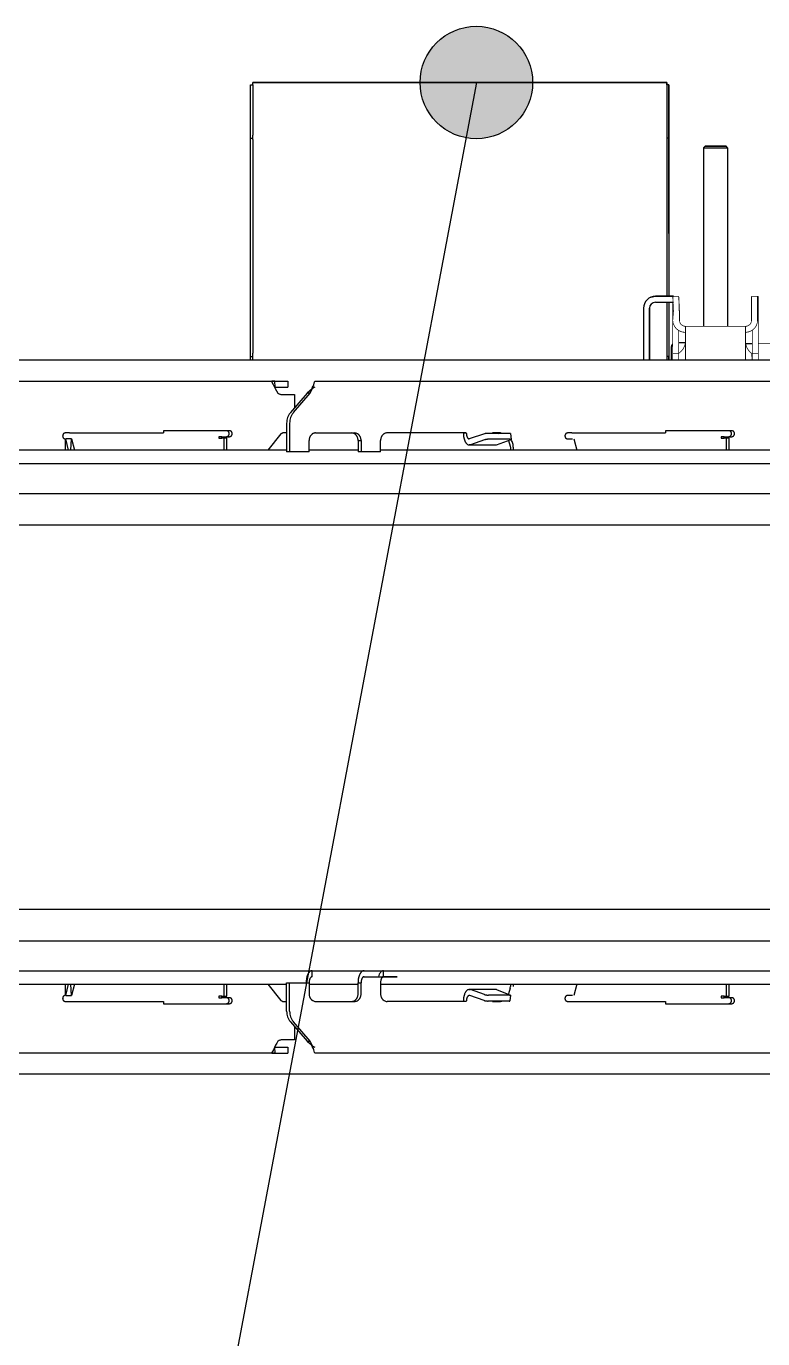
# Model space of a CAD drawing. Header units: millimetres. Extents: x -187347 to 135007, y -6415 to 292048.
# Drawn here: x -43683 to -43192, y 8230 to 9105 of the extents above; entities that cross this region are included whole.
import ezdxf

# ---------------------------------------------------------------- set-up
doc = ezdxf.new("R2010")
doc.units = ezdxf.units.MM
doc.header["$LTSCALE"] = 100
doc.layers.get('0').update_dxf_attribs({"lineweight": 18})
doc.layers.add('1', color=7, linetype='Continuous')
doc.layers.add('Layout Cabinplant', color=30, linetype='Continuous')

# ---------------------------------------------------------------- blocks, each defined once
blk = doc.blocks.new('CP_Giblet area_New')
at = {"layer": '1'}
h = blk.add_hatch(color=0, dxfattribs=at)
edge = h.paths.add_edge_path()
edge.add_arc((2205.99, -415.05), 37.5, 0, 360)
at = {"color": 0, "linetype": 'Continuous'}
for p, q in [((1257.4, 246.07), (2021.6, 246.07)), ((2021.6, 246.07), (3476.97, 246.07)), ((2007.45, 232.07), (2313.55, 232.07)), ((2313.55, 232.07), (2313.8, 231.54)), ((2314.62, 227.67), (2313.55, 228.07)), ((2313.8, 231.54), (2314.28, 229.78)), ((2314.28, 229.78), (2314.83, 228.68)), ((2314.28, 229.78), (2315.2, 227.16)), ((2315.81, 226.79), (2314.62, 227.67)), ((2314.83, 228.68), (2315.2, 228.01)), ((2315.2, 228.01), (2315.81, 226.79)), ((2331.6, 228.07), (2331.6, 232.07)), ((2340.17, 232.07), (2331.6, 232.07)), ((2340.26, 228.07), (2331.6, 228.07)), ((2339.85, 226.77), (2341.28, 229.72)), ((2340.17, 232.07), (2340.26, 228.07)), ((2342.26, 232.07), (2340.17, 232.07)), ((2340.17, 232.07), (2342.26, 232.07)), ((2341.28, 229.72), (2341.9, 230.93)), ((2341.9, 230.93), (2342.24, 231.54)), ((2342.26, 232.07), (2648.36, 232.07)), ((2315.2, 227.16), (2316.73, 224.07)), ((2315.81, 226.79), (2317.09, 225.59)), ((2317.09, 225.59), (2315.81, 226.79)), ((2318.73, 224.07), (2316.73, 224.07)), ((2316.73, 224.07), (2327.92, 211.14)), ((2318.73, 224.07), (2317.09, 225.59)), ((2329.92, 211.14), (2318.73, 224.07)), ((2327.18, 214.31), (2327.18, 223.21)), ((2327.18, 223.21), (2335.84, 223.21)), ((2338.25, 224.06), (2339.06, 225.29)), ((2339.06, 225.29), (2339.85, 226.77)), ((2330.46, 204.07), (2330.46, 185.07)), ((2332.46, 204.07), (2332.46, 185.07)), ((2079.83, 199.07), (2035.67, 199.07)), ((2035.67, 195.06), (2040.86, 195.07)), ((2037.4, 194.07), (2037.4, 186.07)), ((2040.86, 194.07), (2037.4, 194.07)), ((2039.4, 186.07), (2039.4, 194.07)), ((2040.86, 195.07), (2040.86, 194.07)), ((2042.86, 195.07), (2040.86, 195.07)), ((2040.86, 194.07), (2042.86, 194.07)), ((2042.86, 194.07), (2042.86, 195.07)), ((2079.83, 197.57), (2079.83, 199.07)), ((2142.36, 197.57), (2079.83, 197.57)), ((2139.13, 186.07), (2141.07, 193.57)), ((2141.92, 193.57), (2145.23, 193.57)), ((2145.23, 197.57), (2142.36, 197.57)), ((2183.25, 193.32), (2183.59, 197.26)), ((2192.49, 189.66), (2183.25, 193.32)), ((2183.8, 193.34), (2197.83, 193.34)), ((2184.15, 197.27), (2198.18, 197.27)), ((2189.99, 197.57), (2188.97, 197.27)), ((2195.19, 197.55), (2189.99, 197.57)), ((2190.97, 197.27), (2191.99, 197.57)), ((2194.01, 197.55), (2195.19, 197.55)), ((2200.55, 192.99), (2209.99, 189.66)), ((2200.89, 196.93), (2210.33, 193.6)), ((2212.68, 197.54), (2265.51, 197.57)), ((2269.84, 185.07), (2269.84, 192.57)), ((2282.83, 192.57), (2282.83, 185.07)), ((2284.83, 192.57), (2284.83, 185.07)), ((2313.14, 197.57), (2287.16, 197.57)), ((2317.47, 185.07), (2317.47, 192.57)), ((2334.99, 197.57), (2332.46, 197.57)), ((2345.07, 186.07), (2336.23, 196.93)), ((2414.64, 199.07), (2370.48, 199.07)), ((2370.48, 195.06), (2375.67, 195.07)), ((2372.21, 194.07), (2372.21, 186.07)), ((2375.67, 194.07), (2372.21, 194.07)), ((2374.21, 186.07), (2374.21, 194.07)), ((2375.67, 195.07), (2375.67, 194.07)), ((2377.67, 195.07), (2375.67, 195.07)), ((2375.67, 194.07), (2377.67, 194.07)), ((2377.67, 194.07), (2377.67, 195.07)), ((2414.64, 197.57), (2414.64, 199.07)), ((2477.17, 197.57), (2414.64, 197.57)), ((2473.94, 186.07), (2475.88, 193.57)), ((2475.88, 193.57), (2476.31, 186.07)), ((2479.74, 193.57), (2475.88, 193.57)), ((2480.04, 197.57), (2477.17, 197.57)), ((2479.74, 193.57), (2477.8, 186.07)), ((2480.04, 186.07), (2480.04, 193.57)), ((2269.84, 186.07), (1997.65, 186.07)), ((2181.33, 187.57), (2181.33, 186.07)), ((2183.33, 186.07), (2183.33, 187.57)), ((2183.4, 188.77), (2184.6, 192.44)), ((2192.49, 189.66), (2193.19, 189.54)), ((2193.19, 189.54), (2210.68, 189.54)), ((2210.68, 189.54), (2209.99, 189.66)), ((2284.83, 185.07), (2282.83, 185.07)), ((2317.47, 186.07), (2284.83, 186.07)), ((2330.46, 185.07), (2317.47, 185.07)), ((2332.46, 185.07), (2330.46, 185.07)), ((2604.65, 186.07), (2332.46, 186.07)), ((2337.39, 177.07), (1672.27, 177.07)), ((2258.84, 181.07), (2259.84, 181.07)), ((2272.83, 181.07), (2258.84, 181.07)), ((2259.84, 181.07), (2267.84, 181.07)), ((2267.84, 181.07), (2267.84, 177.07)), ((2280.83, 181.07), (2267.84, 181.07)), ((2270.67, 179.41), (2271.22, 181.07)), ((2280.83, 181.07), (2272.83, 181.07)), ((2315.47, 181.07), (2315.47, 177.07)), ((3393.83, 177.07), (2337.39, 177.07)), ((2337.39, 157.07), (1672.27, 157.07)), ((3386.35, 157.07), (2337.39, 157.07)), ((3444.65, 136.07), (1586.53, 136.07)), ((1586.53, -119.93), (3444.65, -119.93)), ((1672.27, -140.93), (2337.39, -140.93)), ((2337.39, -140.93), (3386.35, -140.93)), ((1672.27, -160.93), (2337.39, -160.93)), ((2337.39, -160.93), (3393.83, -160.93)), ((1997.65, -169.93), (2269.84, -169.93)), ((2037.4, -169.93), (2037.4, -177.93)), ((2039.4, -177.93), (2039.4, -169.93)), ((2141.07, -177.43), (2139.13, -169.93)), ((2181.33, -169.93), (2181.33, -171.43)), ((2192.49, -173.53), (2182.79, -177.03)), ((2183.33, -171.43), (2183.33, -169.93)), ((2183.4, -172.64), (2183.33, -171.43)), ((2184.6, -176.31), (2183.4, -172.64)), ((2193.19, -173.41), (2192.49, -173.53)), ((2210.68, -173.41), (2193.19, -173.41)), ((2194.05, -173.6), (2193.19, -173.41)), ((2200.55, -176.86), (2209.99, -173.53)), ((2209.99, -173.53), (2210.68, -173.41)), ((2269.84, -168.93), (2282.83, -168.93)), ((2269.84, -168.93), (2269.84, -176.43)), ((2282.83, -168.93), (2284.83, -168.93)), ((2282.83, -176.43), (2282.83, -168.93)), ((2284.83, -176.43), (2284.83, -168.93)), ((2284.83, -169.93), (2317.47, -169.93)), ((2317.47, -168.93), (2330.46, -168.93)), ((2317.47, -168.93), (2317.47, -176.43)), ((2330.46, -168.93), (2332.46, -168.93)), ((2330.46, -187.93), (2330.46, -168.93)), ((2332.46, -187.93), (2332.46, -168.93)), ((2332.46, -169.93), (2604.65, -169.93)), ((2336.22, -180.82), (2345.07, -169.93)), ((2372.21, -169.93), (2372.21, -177.93)), ((2374.21, -177.93), (2374.21, -169.93)), ((2475.88, -177.43), (2473.94, -169.93)), ((2476.31, -169.93), (2475.88, -177.43)), ((2477.8, -169.93), (2479.74, -177.43)), ((2480.04, -177.43), (2480.04, -169.93)), ((2040.86, -178.93), (2035.67, -178.93)), ((2035.67, -182.93), (2079.83, -182.93)), ((2037.4, -177.93), (2040.86, -177.93)), ((2042.86, -177.93), (2040.86, -177.93)), ((2040.86, -177.93), (2040.86, -178.93)), ((2040.86, -178.93), (2042.86, -178.93)), ((2042.86, -178.93), (2042.86, -177.93)), ((2142.36, -181.43), (2079.83, -181.43)), ((2079.83, -182.93), (2079.83, -181.43)), ((2145.23, -177.43), (2141.92, -177.43)), ((2142.36, -181.43), (2145.23, -181.43)), ((2183.14, -180.97), (2182.79, -177.03)), ((2183.5, -177.2), (2197.83, -177.2)), ((2183.85, -181.14), (2198.18, -181.14)), ((2188.97, -181.14), (2189.99, -181.43)), ((2189.99, -181.43), (2195.19, -181.41)), ((2191.99, -181.43), (2190.97, -181.14)), ((2200.47, -180.92), (2210.68, -177.41)), ((2214.68, -181.41), (2212.68, -181.43)), ((2212.68, -181.43), (2265.51, -181.43)), ((2214.68, -181.41), (2265.51, -181.43)), ((2284.83, -176.43), (2282.83, -176.43)), ((2313.14, -181.43), (2287.16, -181.43)), ((2332.46, -181.43), (2334.97, -181.43)), ((2375.67, -178.93), (2370.48, -178.93)), ((2370.48, -182.94), (2414.64, -182.93)), ((2372.21, -177.93), (2375.67, -177.93)), ((2377.67, -177.93), (2375.67, -177.93)), ((2375.67, -177.93), (2375.67, -178.93)), ((2375.67, -178.93), (2377.67, -178.93)), ((2377.67, -178.93), (2377.67, -177.93)), ((2477.17, -181.43), (2414.64, -181.43)), ((2414.64, -182.93), (2414.64, -181.43)), ((2475.88, -177.43), (2479.74, -177.43)), ((2477.17, -181.43), (2480.04, -181.43)), ((2327.92, -195), (2316.73, -207.93)), ((2318.73, -207.93), (2329.92, -195)), ((2327.18, -207.08), (2327.18, -198.18)), ((2316.73, -207.93), (2315.21, -211)), ((2317.09, -209.46), (2315.76, -210.71)), ((2315.76, -210.71), (2317.09, -209.46)), ((2316.73, -207.93), (2318.73, -207.93)), ((2317.09, -209.46), (2318.73, -207.93)), ((2335.66, -207.08), (2327.18, -207.08)), ((2339.27, -209.48), (2338.26, -207.93)), ((2340.15, -211.14), (2339.27, -209.48)), ((2313.55, -215.93), (2007.43, -215.93)), ((2313.55, -211.93), (2314.6, -211.56)), ((2313.8, -215.4), (2313.55, -215.93)), ((2314.3, -213.59), (2313.8, -215.4)), ((2315.21, -211), (2314.3, -213.59)), ((2314.84, -212.53), (2314.3, -213.59)), ((2314.6, -211.56), (2315.76, -210.71)), ((2315.2, -211.88), (2314.84, -212.53)), ((2315.76, -210.71), (2315.2, -211.88)), ((2340.17, -211.93), (2331.6, -211.93)), ((2331.6, -215.93), (2331.6, -211.93)), ((2340.26, -215.93), (2331.6, -215.93)), ((2341.36, -213.63), (2340.15, -211.14)), ((2340.17, -211.93), (2340.26, -215.93)), ((2342.24, -215.93), (2340.26, -215.93)), ((2340.26, -215.93), (2342.24, -215.93)), ((2342.25, -215.32), (2341.36, -213.63)), ((2342.24, -215.93), (2342.25, -215.32)), ((2648.36, -215.93), (2342.24, -215.93)), ((1257.4, -229.93), (2021.65, -229.93)), ((2021.65, -229.93), (3476.97, -229.93)), ((2076.09, -238.51), (2076.09, -229.93)), ((2077.59, -229.93), (2077.59, -232.46)), ((2077.59, -232.46), (2077.59, -229.93)), ((2077.59, -232.46), (2077.59, -229.93)), ((2077.59, -268.55), (2077.59, -229.93)), ((2077.59, -232.46), (2079.09, -232.46)), ((2077.59, -268.55), (2077.59, -232.46)), ((2079.09, -234.68), (2079.09, -230.28)), ((2079.09, -268.55), (2079.09, -234.68)), ((2090.59, -229.93), (2090.59, -264.55)), ((2090.59, -264.55), (2090.59, -229.93)), ((2094.59, -264.55), (2094.59, -229.93)), ((2355.09, -230.28), (2355.09, -234.68)), ((2356.59, -232.46), (2355.09, -232.46)), ((2355.09, -377.06), (2355.09, -234.68)), ((2356.59, -229.93), (2356.59, -232.46)), ((2356.59, -232.46), (2356.59, -378.04)), ((2026.48, -241.1), (2022.09, -241.1)), ((2066.66, -241.49), (2071.09, -241.49)), ((2038.59, -371.55), (2038.59, -252.55)), ((2054.59, -371.55), (2054.59, -252.55)), ((2086.59, -268.55), (2074.59, -268.55)), ((2090.29, -266.08), (2090.59, -264.55)), ((2086.59, -272.55), (2074.59, -272.55)), ((2074.59, -272.55), (2086.59, -272.55)), ((2077.59, -314.3), (2077.59, -272.55)), ((2077.59, -378.04), (2077.59, -272.55)), ((2079.09, -377.06), (2079.09, -272.55)), ((2089.65, -271.94), (2086.59, -272.55)), ((2077.59, -314.3), (2077.59, -324.9)), ((2077.59, -324.9), (2077.59, -378.04)), ((2038.59, -371.55), (2039.59, -372.55)), ((2046.59, -371.55), (2038.59, -371.55)), ((2039.59, -372.55), (2053.59, -372.55)), ((2049.27, -372.55), (2039.59, -372.55)), ((2047.55, -372.55), (2044.09, -372.55)), ((2054.59, -371.55), (2046.59, -371.55)), ((2049.27, -372.55), (2047.55, -372.55)), ((2053.59, -372.55), (2049.27, -372.55)), ((2053.59, -372.55), (2054.59, -371.55)), ((2077.59, -378.04), (2077.59, -413.55)), ((2077.59, -413.55), (2077.59, -378.04)), ((2077.59, -378.04), (2079.09, -378.04)), ((2079.09, -379.88), (2079.09, -377.06)), ((2079.09, -413.53), (2079.09, -379.88)), ((2355.09, -377.06), (2355.09, -379.88)), ((2356.59, -378.04), (2355.09, -378.04)), ((2355.09, -413.53), (2355.09, -379.88)), ((2356.59, -378.04), (2356.59, -413.55)), ((2077.59, -413.55), (2079.09, -413.55)), ((2077.59, -413.55), (2079.09, -413.55)), ((2079.09, -415.05), (2079.09, -413.53)), ((2079.09, -413.53), (2079.09, -415.05)), ((2355.09, -415.05), (2079.09, -415.05)), ((2079.09, -415.05), (2355.09, -415.05)), ((2355.09, -413.53), (2355.09, -415.05)), ((2356.59, -413.55), (2355.09, -413.55)), ((2356.59, -413.55), (2355.09, -413.55))]:
    blk.add_line(p, q, dxfattribs=at)
at = {"color": 0, "linetype": 'Continuous', "const_width": 0.5}
for points in [[(2018.09, -234.55), (2018.09, -229.93)], [(2018.09, -229.93), (2018.09, -256.55)], [(2018.09, -234.55), (2022.09, -234.55)], [(2018.09, -244.55), (2018.09, -234.55)], [(2022.09, -229.93), (2022.59, -234.55)], [(2022.09, -234.55), (2022.09, -229.93)], [(2022.09, -234.55), (2022.09, -244.55)], [(2026.59, -244.55), (2026.59, -229.93)], [(2066.59, -244.55), (2066.59, -229.93)], [(2071.09, -234.55), (2071.09, -229.93)], [(2071.09, -229.93), (2071.09, -234.55)], [(2071.09, -229.93), (2071.09, -250.11)], [(2075.09, -234.55), (2071.09, -234.55)], [(2071.09, -244.55), (2071.09, -234.55)], [(2075.09, -234.55), (2075.09, -229.93)], [(2075.09, -234.55), (2075.09, -244.55)], [(2018.09, -241.1), (1534.72, -241.1)], [(2018.09, -246.55), (2018.09, -244.55)], [(2022.09, -246.55), (2022.09, -244.55)], [(2026.59, -242.55), (2026.59, -244.55)], [(2026.59, -252.55), (2026.59, -244.55)], [(2026.59, -248.55), (2026.59, -244.55)], [(2066.59, -244.55), (2066.59, -252.55)], [(2071.09, -246.55), (2071.09, -244.55)], [(2075.09, -246.55), (2075.09, -244.55)], [(2018.09, -256.55), (2018.09, -246.55)], [(2022.09, -246.55), (2022.09, -250.37)], [(2026.59, -252.55), (2066.59, -252.55)], [(2038.59, -252.55), (2026.59, -252.55)], [(2035.88, -252.55), (2038.59, -252.55)], [(2038.59, -252.55), (2035.88, -252.55)], [(2038.59, -252.55), (2035.88, -252.55)], [(2035.88, -252.55), (2057.3, -252.55)], [(2057.3, -252.55), (2054.59, -252.55)], [(2057.3, -252.55), (2054.59, -252.55)], [(2054.59, -252.55), (2057.3, -252.55)], [(2066.59, -252.55), (2054.59, -252.55)], [(2071.09, -250.11), (2071.09, -246.55)], [(2075.09, -246.55), (2075.09, -256.55)], [(2018.09, -272.55), (2018.09, -256.55)], [(2018.09, -256.55), (2018.09, -267.65)], [(2018.59, -262.55), (2018.59, -256.55)], [(2018.59, -256.55), (2018.59, -272.55)], [(2018.59, -272.55), (2018.59, -262.55)], [(2022.59, -262.55), (2022.59, -256.55)], [(2022.59, -262.55), (2022.59, -272.55)], [(2070.59, -256.55), (2071.09, -272.55)], [(2070.59, -262.55), (2070.59, -256.55)], [(2071.09, -272.55), (2070.59, -262.55)], [(2074.59, -262.55), (2075.09, -256.55)], [(2074.59, -262.55), (2075.09, -272.55)], [(2075.09, -268.55), (2075.09, -256.55)], [(2022.09, -272.55), (2018.09, -272.55)], [(2018.59, -272.55), (2022.59, -272.55)], [(2022.59, -272.55), (2018.59, -272.55)], [(2071.09, -272.55), (2075.09, -272.55)], [(2071.09, -272.55), (2075.09, -272.55)], [(2075.09, -272.55), (2071.09, -272.55)]]:
    blk.add_lwpolyline(points, dxfattribs=at)
for points in [[(2026.59, -242.55, 0.236068), (2022.59, -234.55)], [(2071.09, -234.55, 0.247083), (2066.59, -242.55)], [(2026.59, -248.55, 0.414237), (2018.59, -256.55)], [(2019.2, -253.48, 0.098492), (2018.59, -256.55)], [(2026.59, -252.55, 0.414168), (2022.59, -256.55)], [(2026.59, -252.55, 0.098494), (2025.06, -252.85)], [(2075.09, -256.55, 0.414504), (2066.59, -248.55)], [(2070.59, -256.55, 0.414259), (2066.59, -252.55)], [(2070.59, -256.55, 0.414259), (2066.59, -252.55)]]:
    blk.add_lwpolyline(points, format="xyb", dxfattribs=at)
at = {"color": 0, "linetype": 'Continuous'}
for radius, start, end in [(8, 269.99981, 0.00019), (4, 270.00038, 359.99962)]:
    blk.add_arc((2086.59, -264.55), radius, start, end, dxfattribs=at)
for points in [[(2335.84, 223.21), (2336.47, 223.28), (2337.1, 223.42), (2337.7, 223.69), (2338.25, 224.06)], [(2330.46, 204.07), (2330.3, 206.01), (2329.8, 207.89), (2329.01, 209.6), (2327.92, 211.14)], [(2332.46, 204.07), (2332.3, 206.01), (2331.8, 207.89), (2331.01, 209.6), (2329.92, 211.14)], [(2035.67, 199.07), (2035.22, 198.97), (2034.8, 198.8), (2034.66, 198.7), (2034.54, 198.59), (2034.4, 198.4), (2034.28, 198.19), (2034.15, 197.97), (2034.04, 197.75), (2033.99, 197.5), (2033.97, 197.24), (2033.95, 196.98), (2033.96, 196.72), (2034.03, 196.48), (2034.13, 196.24), (2034.22, 196), (2034.34, 195.78), (2034.5, 195.61), (2034.69, 195.46), (2035.14, 195.16), (2035.67, 195.06)], [(2037.67, 199.07), (2037.22, 198.97), (2036.8, 198.8), (2036.66, 198.7), (2036.54, 198.59), (2036.4, 198.4), (2036.28, 198.19), (2036.15, 197.97), (2036.04, 197.75), (2035.99, 197.5), (2035.97, 197.24), (2035.95, 196.98), (2035.96, 196.72), (2036.03, 196.48), (2036.13, 196.24), (2036.22, 196), (2036.34, 195.78), (2036.5, 195.61), (2036.69, 195.46), (2037.14, 195.16), (2037.67, 195.07)], [(2145.23, 193.57), (2145.68, 193.66), (2146.1, 193.83), (2146.24, 193.93), (2146.36, 194.04), (2146.5, 194.23), (2146.62, 194.44), (2146.75, 194.66), (2146.85, 194.88), (2146.9, 195.13), (2146.92, 195.39), (2146.94, 195.66), (2146.93, 195.91), (2146.87, 196.15), (2146.77, 196.39), (2146.68, 196.63), (2146.56, 196.85), (2146.39, 197.02), (2146.21, 197.17), (2145.76, 197.47), (2145.23, 197.57)], [(2183.8, 193.34), (2183.52, 193.33), (2183.25, 193.32)], [(2184.15, 197.27), (2183.87, 197.27), (2183.59, 197.26)], [(2200.55, 192.99), (2200.29, 193.04), (2200.03, 193.1), (2199.78, 193.16), (2199.52, 193.21), (2199.26, 193.24), (2199, 193.27), (2198.42, 193.31), (2197.83, 193.34)], [(2200.89, 196.93), (2200.64, 196.98), (2200.38, 197.04), (2200.13, 197.1), (2199.87, 197.15), (2199.61, 197.18), (2199.35, 197.21), (2198.76, 197.26), (2198.18, 197.27)], [(2210.33, 193.6), (2210.86, 193.56), (2211.32, 193.79), (2211.51, 193.92), (2211.68, 194.08), (2211.85, 194.31), (2211.99, 194.56), (2212.13, 194.83), (2212.27, 195.1), (2212.38, 195.44), (2212.46, 195.79), (2212.62, 196.66), (2212.68, 197.54)], [(2210.68, 189.54), (2211.5, 189.71), (2212.22, 190.15), (2212.58, 190.5), (2212.91, 190.89), (2213.23, 191.38), (2213.52, 191.89), (2213.79, 192.49), (2214.01, 193.11), (2214.22, 193.8), (2214.38, 194.5), (2214.61, 196.02), (2214.68, 197.57)], [(2269.84, 192.57), (2269.76, 193.54), (2269.51, 194.48), (2269.33, 194.92), (2269.11, 195.34), (2268.86, 195.73), (2268.57, 196.1), (2268.36, 196.34), (2268.12, 196.56), (2267.78, 196.8), (2267.41, 197), (2266.49, 197.41), (2265.51, 197.57)], [(2287.16, 197.57), (2286.31, 197.47), (2285.5, 197.19), (2285.22, 197.05), (2284.96, 196.88), (2284.64, 196.6), (2284.34, 196.29), (2283.94, 195.84), (2283.59, 195.37), (2283.35, 194.94), (2283.16, 194.48), (2282.91, 193.54), (2282.83, 192.57)], [(2289.16, 197.57), (2288.31, 197.47), (2287.5, 197.19), (2287.22, 197.05), (2286.96, 196.88), (2286.64, 196.6), (2286.34, 196.29), (2285.94, 195.84), (2285.59, 195.37), (2285.35, 194.94), (2285.16, 194.48), (2284.91, 193.54), (2284.83, 192.57)], [(2317.47, 192.57), (2317.39, 193.54), (2317.14, 194.48), (2316.96, 194.92), (2316.74, 195.34), (2316.49, 195.73), (2316.2, 196.1), (2315.99, 196.34), (2315.76, 196.56), (2315.41, 196.8), (2315.04, 197), (2314.12, 197.41), (2313.14, 197.57)], [(2336.23, 196.93), (2335.92, 197.09), (2335.61, 197.25), (2335.3, 197.41), (2334.99, 197.57)], [(2370.48, 199.07), (2370.03, 198.97), (2369.61, 198.8), (2369.47, 198.7), (2369.35, 198.59), (2369.21, 198.4), (2369.09, 198.19), (2368.96, 197.97), (2368.85, 197.75), (2368.8, 197.5), (2368.78, 197.24), (2368.76, 196.98), (2368.77, 196.72), (2368.84, 196.48), (2368.94, 196.24), (2369.03, 196), (2369.15, 195.78), (2369.31, 195.61), (2369.5, 195.46), (2369.95, 195.16), (2370.48, 195.06)], [(2372.48, 199.07), (2372.03, 198.97), (2371.61, 198.8), (2371.47, 198.7), (2371.35, 198.59), (2371.21, 198.4), (2371.09, 198.19), (2370.96, 197.97), (2370.85, 197.75), (2370.8, 197.5), (2370.78, 197.24), (2370.76, 196.98), (2370.77, 196.72), (2370.84, 196.48), (2370.94, 196.24), (2371.03, 196), (2371.15, 195.78), (2371.31, 195.61), (2371.5, 195.46), (2371.95, 195.16), (2372.48, 195.07)], [(2480.04, 193.57), (2480.49, 193.66), (2480.91, 193.83), (2481.05, 193.93), (2481.17, 194.04), (2481.31, 194.23), (2481.43, 194.44), (2481.56, 194.66), (2481.66, 194.88), (2481.71, 195.13), (2481.73, 195.39), (2481.75, 195.66), (2481.74, 195.91), (2481.68, 196.15), (2481.58, 196.39), (2481.48, 196.63), (2481.37, 196.85), (2481.21, 197.02), (2481.02, 197.17), (2480.55, 197.42), (2480.04, 197.57)], [(2183.4, 188.77), (2183.36, 188.17), (2183.33, 187.57)], [(2267.84, 181.07), (2268.1, 181.12), (2268.36, 181.17), (2268.57, 181.33), (2268.74, 181.56), (2269.01, 181.9), (2269.25, 182.24), (2269.36, 182.44), (2269.44, 182.65), (2269.54, 182.98), (2269.61, 183.31), (2269.78, 184.18), (2269.84, 185.07)], [(2280.83, 181.07), (2281.09, 181.12), (2281.35, 181.17), (2281.56, 181.33), (2281.73, 181.56), (2282, 181.9), (2282.24, 182.24), (2282.35, 182.44), (2282.43, 182.65), (2282.53, 182.98), (2282.6, 183.31), (2282.77, 184.18), (2282.83, 185.07)], [(2280.83, 177.07), (2281.65, 177.23), (2282.36, 177.67), (2282.73, 178.02), (2283.05, 178.41), (2283.38, 178.9), (2283.66, 179.41), (2283.93, 180.01), (2284.16, 180.62), (2284.36, 181.31), (2284.53, 182), (2284.76, 183.53), (2284.83, 185.07)], [(2315.47, 181.07), (2315.73, 181.12), (2315.99, 181.17), (2316.2, 181.33), (2316.37, 181.56), (2316.64, 181.9), (2316.89, 182.24), (2316.99, 182.44), (2317.07, 182.65), (2317.17, 182.98), (2317.25, 183.31), (2317.41, 184.18), (2317.47, 185.07)], [(2315.47, 177.07), (2316.29, 177.24), (2317, 177.67), (2317.37, 178.02), (2317.69, 178.41), (2318.02, 178.9), (2318.3, 179.41), (2318.57, 180.01), (2318.8, 180.62), (2319, 181.31), (2319.17, 182), (2319.4, 183.53), (2319.47, 185.07)], [(2267.84, 177.07), (2268.66, 177.23), (2269.37, 177.67), (2270.11, 178.48), (2270.67, 179.41)], [(2181.33, -171.43), (2181.43, -172.93), (2181.72, -174.41), (2182.18, -175.75), (2182.79, -177.03)], [(2214.68, -181.41), (2214.61, -179.87), (2214.38, -178.35), (2214.21, -177.65), (2214.01, -176.96), (2213.78, -176.35), (2213.51, -175.75), (2213.23, -175.24), (2212.9, -174.75), (2212.58, -174.36), (2212.21, -174.02), (2211.5, -173.58), (2210.68, -173.41)], [(2035.67, -178.93), (2035.22, -179.03), (2034.8, -179.2), (2034.66, -179.3), (2034.54, -179.41), (2034.4, -179.6), (2034.28, -179.81), (2034.15, -180.03), (2034.04, -180.25), (2033.99, -180.5), (2033.97, -180.76), (2033.95, -181.02), (2033.96, -181.28), (2034.03, -181.52), (2034.13, -181.76), (2034.22, -182), (2034.34, -182.22), (2034.5, -182.39), (2034.69, -182.54), (2035.16, -182.79), (2035.67, -182.93)], [(2037.67, -178.93), (2037.22, -179.03), (2036.8, -179.2), (2036.66, -179.3), (2036.54, -179.41), (2036.4, -179.6), (2036.28, -179.81), (2036.15, -180.03), (2036.04, -180.25), (2035.99, -180.5), (2035.97, -180.76), (2035.95, -181.02), (2035.96, -181.28), (2036.03, -181.52), (2036.13, -181.76), (2036.22, -182), (2036.34, -182.22), (2036.5, -182.39), (2036.69, -182.54), (2037.14, -182.84), (2037.67, -182.93)], [(2145.23, -181.43), (2145.68, -181.34), (2146.1, -181.17), (2146.24, -181.07), (2146.36, -180.96), (2146.5, -180.77), (2146.62, -180.56), (2146.75, -180.34), (2146.85, -180.12), (2146.9, -179.87), (2146.92, -179.61), (2146.94, -179.34), (2146.93, -179.09), (2146.87, -178.85), (2146.77, -178.61), (2146.68, -178.37), (2146.56, -178.15), (2146.39, -177.98), (2146.21, -177.83), (2145.76, -177.53), (2145.23, -177.43)], [(2182.79, -177.03), (2183.15, -177.12), (2183.5, -177.2)], [(2183.14, -180.97), (2183.49, -181.06), (2183.85, -181.14)], [(2197.83, -177.2), (2198.33, -177.19), (2198.83, -177.16), (2199.02, -177.14), (2199.22, -177.11), (2199.54, -177.06), (2199.86, -176.99), (2200.21, -176.92), (2200.55, -176.86)], [(2198.18, -181.14), (2198.68, -181.13), (2199.18, -181.1), (2199.36, -181.08), (2199.54, -181.06), (2199.77, -181.03), (2200, -180.99), (2200.24, -180.95), (2200.47, -180.92)], [(2212.68, -181.43), (2212.65, -180.66), (2212.53, -179.9), (2212.48, -179.64), (2212.41, -179.39), (2212.3, -179.1), (2212.17, -178.81), (2212.05, -178.52), (2211.9, -178.24), (2211.74, -178.05), (2211.56, -177.86), (2211.17, -177.53), (2210.68, -177.41)], [(2265.51, -181.43), (2266.36, -181.34), (2267.17, -181.05), (2267.44, -180.92), (2267.71, -180.75), (2268.03, -180.47), (2268.33, -180.15), (2268.73, -179.71), (2269.08, -179.24), (2269.32, -178.8), (2269.51, -178.35), (2269.76, -177.41), (2269.84, -176.43)], [(2282.83, -176.43), (2282.91, -177.41), (2283.16, -178.35), (2283.34, -178.79), (2283.56, -179.21), (2283.81, -179.6), (2284.1, -179.97), (2284.31, -180.21), (2284.55, -180.43), (2284.89, -180.67), (2285.26, -180.87), (2286.18, -181.28), (2287.16, -181.43)], [(2284.83, -176.43), (2284.91, -177.41), (2285.16, -178.35), (2285.34, -178.79), (2285.56, -179.21), (2285.81, -179.6), (2286.1, -179.97), (2286.31, -180.21), (2286.55, -180.43), (2286.89, -180.67), (2287.26, -180.87), (2288.18, -181.28), (2289.16, -181.43)], [(2313.14, -181.43), (2313.99, -181.34), (2314.8, -181.05), (2315.08, -180.92), (2315.34, -180.75), (2315.66, -180.47), (2315.96, -180.15), (2316.36, -179.71), (2316.71, -179.24), (2316.95, -178.8), (2317.14, -178.35), (2317.39, -177.41), (2317.47, -176.43)], [(2334.97, -181.43), (2335.28, -181.28), (2335.59, -181.13), (2335.9, -180.98), (2336.22, -180.82)], [(2370.48, -178.93), (2370.03, -179.03), (2369.61, -179.2), (2369.47, -179.3), (2369.35, -179.41), (2369.21, -179.6), (2369.09, -179.81), (2368.96, -180.03), (2368.85, -180.25), (2368.8, -180.5), (2368.78, -180.76), (2368.76, -181.02), (2368.77, -181.28), (2368.84, -181.52), (2368.94, -181.76), (2369.03, -182), (2369.15, -182.22), (2369.31, -182.39), (2369.5, -182.54), (2369.95, -182.84), (2370.48, -182.94)], [(2372.48, -178.93), (2372.03, -179.03), (2371.61, -179.2), (2371.47, -179.3), (2371.35, -179.41), (2371.21, -179.6), (2371.09, -179.81), (2370.96, -180.03), (2370.85, -180.25), (2370.8, -180.5), (2370.78, -180.76), (2370.76, -181.02), (2370.77, -181.28), (2370.84, -181.52), (2370.94, -181.76), (2371.03, -182), (2371.15, -182.22), (2371.31, -182.39), (2371.5, -182.54), (2371.95, -182.84), (2372.48, -182.93)], [(2480.04, -181.43), (2480.49, -181.34), (2480.91, -181.17), (2481.05, -181.07), (2481.17, -180.96), (2481.31, -180.77), (2481.43, -180.56), (2481.56, -180.34), (2481.66, -180.12), (2481.71, -179.87), (2481.73, -179.61), (2481.75, -179.34), (2481.74, -179.09), (2481.68, -178.85), (2481.58, -178.61), (2481.48, -178.37), (2481.37, -178.15), (2481.21, -177.98), (2481.02, -177.83), (2480.55, -177.58), (2480.04, -177.43)], [(2327.92, -195), (2329.01, -193.47), (2329.8, -191.76), (2330.3, -189.88), (2330.46, -187.93)], [(2329.92, -195), (2331.01, -193.47), (2331.8, -191.76), (2332.3, -189.88), (2332.46, -187.93)], [(2338.26, -207.93), (2337.66, -207.57), (2337.02, -207.27), (2336.34, -207.13), (2335.66, -207.08)], [(2075.21, -240.62), (2075.57, -240.15), (2075.86, -239.65), (2076.01, -239.09), (2076.09, -238.51)]]:
    blk.add_spline(points, degree=3, dxfattribs=at)
at = {"layer": '1', "color": 0, "linetype": 'Continuous'}
blk.add_line((2205.99, -415.05), (2722.85, 2323.56), dxfattribs=at)
at = {"layer": '1', "color": 0}
blk.add_circle((2205.99, -415.05), 37.5, dxfattribs=at)

msp = doc.modelspace()

# ---------------------------------------------------------------- block references
at = {"layer": 'Layout Cabinplant', "rotation": 180}
msp.add_blockref('CP_Giblet area_New', (-41176.61, 8652.23, 0), dxfattribs=at)

doc.saveas('drawing.dxf')
